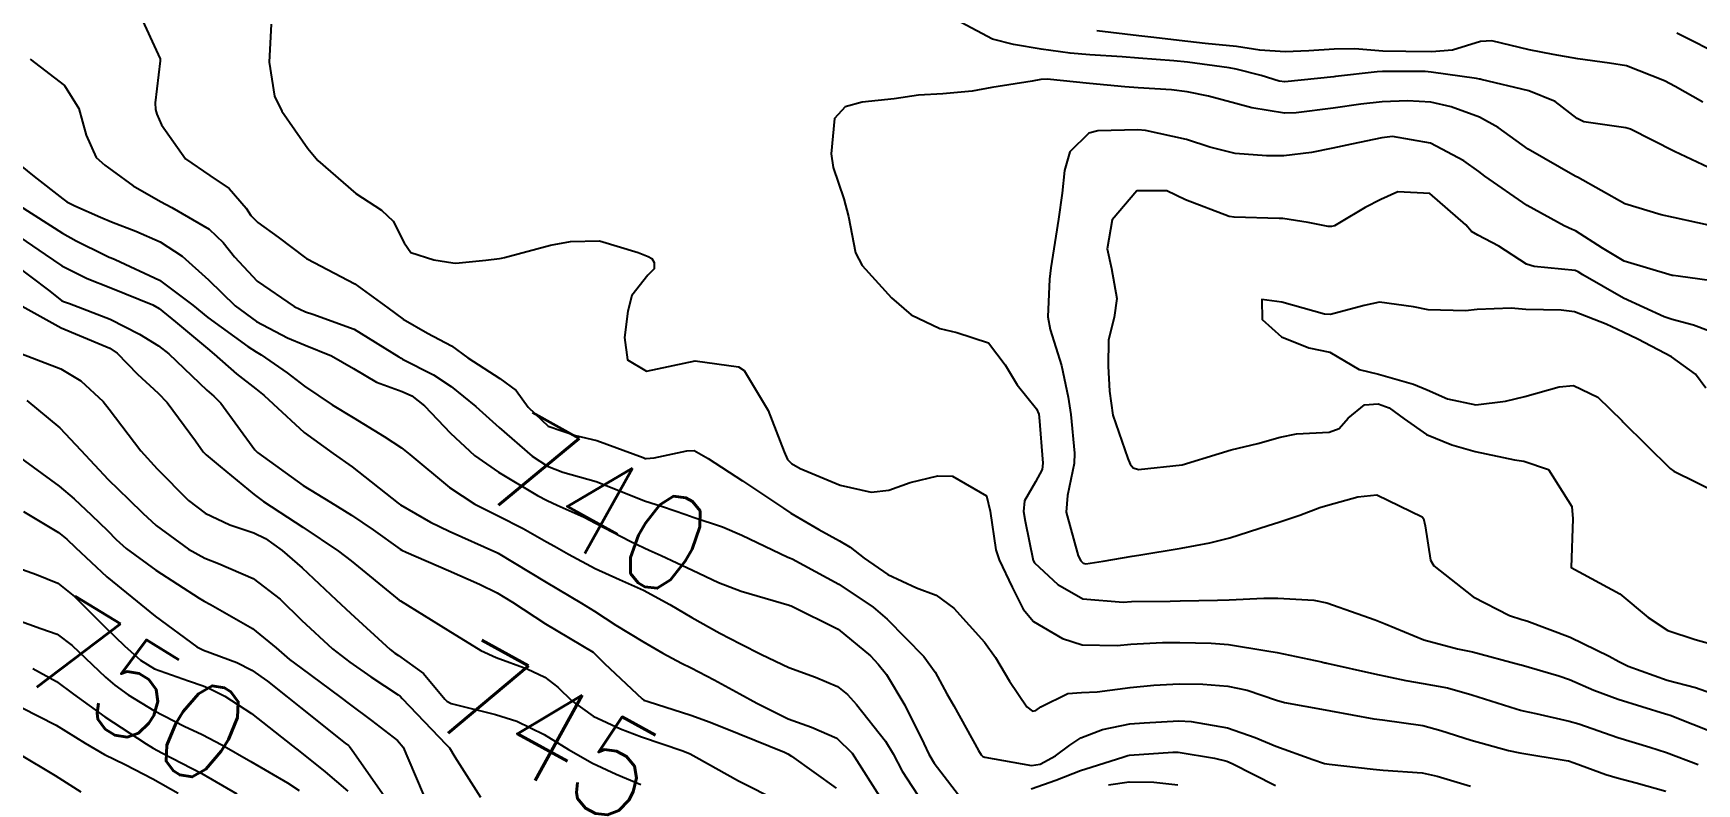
# Model space of a CAD drawing. Header units: metres. Extents: x 318500 to 325275, y 7408834 to 7428799.
# Drawn here: x 323416.3 to 323484.5, y 7420015.6 to 7420046.3 of the extents above; entities that cross this region are included whole.
import ezdxf
from ezdxf.enums import TextEntityAlignment as Align

# ---------------------------------------------------------------- set-up
doc = ezdxf.new("R2010")
doc.units = ezdxf.units.M
doc.header["$MEASUREMENT"] = 0
for name, color, linetype in [('Cotas', 45, 'Continuous'), ('Curvas de Nivel 1m', 11, 'Continuous'), ('Curvas de Nivel 5m', 15, 'Continuous'), ('Vias Primárias', 230, 'Continuous')]:
    doc.layers.add(name, color=color, linetype=linetype)
doc.styles.add('Style-STANDARD', font='STANDARD.shx')

msp = doc.modelspace()

# ---------------------------------------------------------------- linework, layer by layer
at = {"layer": 'Curvas de Nivel 1m', "flags": 128}
for points, elevation in [([(323420.606, 7420047.215), (323421.502, 7420045.291), (323421.502, 7420045.201), (323421.287, 7420043.482), (323421.308, 7420043.204), (323421.365, 7420043.01), (323421.554, 7420042.577), (323422.541, 7420041.19), (323423.53, 7420040.506), (323424.329, 7420039.975), (323425.018, 7420039.157), (323425.22, 7420038.868), (323425.504, 7420038.573), (323426.334, 7420037.973), (323427.456, 7420037.121), (323427.49, 7420037.1), (323427.524, 7420037.086), (323429.474, 7420036.057), (323430.822, 7420035.08), (323431.453, 7420034.618), (323432.46, 7420034.04), (323433.437, 7420033.514), (323434.114, 7420033.033), (323435.422, 7420032.181), (323436.095, 7420031.688), (323436.574, 7420031.003), (323437.399, 7420030.232), (323438.519, 7420029.847), (323439.39, 7420029.637), (323441.29, 7420028.941), (323441.38, 7420028.907), (323441.422, 7420028.897), (323441.747, 7420028.934), (323443.084, 7420029.215), (323443.385, 7420029.227), (323443.953, 7420028.901), (323445.367, 7420027.987), (323447.049, 7420026.863), (323447.348, 7420026.668), (323448.49, 7420025.991), (323449.337, 7420025.525), (323449.777, 7420025.266), (323450.348, 7420024.815), (323451.32, 7420024.148), (323452.495, 7420023.606), (323453.308, 7420023.301), (323454.022, 7420022.769), (323455.279, 7420021.378), (323455.727, 7420020.743), (323456.309, 7420019.782), (323457.021, 7420018.723), (323457.247, 7420018.539), (323457.388, 7420018.578), (323457.594, 7420018.717), (323458.694, 7420019.267), (323459.256, 7420019.309), (323459.905, 7420019.338), (323461.258, 7420019.519), (323462.22, 7420019.616), (323463.26, 7420019.671), (323464.235, 7420019.655), (323465.26, 7420019.572), (323466.052, 7420019.403), (323467.254, 7420018.991), (323467.572, 7420018.904), (323469.25, 7420018.599), (323469.469, 7420018.558), (323471.245, 7420018.234), (323471.593, 7420018.186), (323473.242, 7420017.952), (323473.987, 7420017.751), (323475.233, 7420017.361), (323476.752, 7420016.94), (323477.226, 7420016.835), (323479.125, 7420016.528), (323479.221, 7420016.506), (323479.446, 7420016.427), (323480.752, 7420015.946), (323481.214, 7420015.809), (323481.991, 7420015.613), (323483.209, 7420015.267)], 738), ([(323426.051, 7420046.706), (323425.969, 7420045.144), (323426.185, 7420043.749), (323426.487, 7420043.136), (323427.547, 7420041.616), (323427.962, 7420041.116), (323429.52, 7420039.762), (323430.573, 7420039.084), (323431.054, 7420038.626), (323431.497, 7420037.742), (323431.775, 7420037.348), (323432.709, 7420037.052), (323433.488, 7420036.917), (323433.615, 7420036.912), (323434.849, 7420037.026), (323435.411, 7420037.101), (323435.491, 7420037.113), (323435.613, 7420037.14), (323437.497, 7420037.642), (323438.32, 7420037.799), (323439.499, 7420037.826), (323441.089, 7420037.349), (323441.492, 7420037.185), (323441.653, 7420037.099), (323441.743, 7420036.936), (323441.744, 7420036.678), (323441.482, 7420036.422), (323440.832, 7420035.584), (323440.66, 7420034.948), (323440.534, 7420033.859), (323440.651, 7420032.948), (323441.425, 7420032.478), (323443.43, 7420032.91), (323445.203, 7420032.658), (323445.426, 7420032.507), (323446.415, 7420030.87), (323447.073, 7420029.174), (323447.212, 7420028.862), (323447.378, 7420028.701), (323447.733, 7420028.497), (323449.365, 7420027.811), (323450.644, 7420027.528), (323451.362, 7420027.604), (323452.24, 7420027.918), (323453.371, 7420028.196), (323453.97, 7420028.172), (323455.359, 7420027.37), (323455.508, 7420026.748), (323455.753, 7420025.163), (323455.889, 7420024.742), (323456.417, 7420023.63), (323456.869, 7420022.726), (323457.292, 7420022.218), (323458.472, 7420021.518), (323459.278, 7420021.265), (323460.725, 7420021.231), (323461.279, 7420021.287), (323462.575, 7420021.356), (323463.281, 7420021.36), (323464.572, 7420021.336), (323465.28, 7420021.277), (323466.851, 7420021.021), (323467.275, 7420020.944), (323469.089, 7420020.563), (323469.236, 7420020.527), (323469.27, 7420020.522), (323469.318, 7420020.511), (323471.265, 7420020.078), (323472.548, 7420019.806), (323473.262, 7420019.684), (323474.262, 7420019.497), (323475.257, 7420019.222), (323477.067, 7420018.647), (323477.251, 7420018.589), (323477.355, 7420018.563), (323477.871, 7420018.451), (323479.246, 7420018.141), (323479.645, 7420018.023), (323481.236, 7420017.472), (323482.548, 7420017.069), (323483.227, 7420016.847), (323484.536, 7420016.36)], 737), ([(323485.181, 7420040.72), (323483.557, 7420041.491), (323481.752, 7420042.398), (323481.571, 7420042.457), (323479.844, 7420042.697), (323479.574, 7420042.835), (323478.671, 7420043.534), (323477.585, 7420043.973), (323475.637, 7420044.432), (323475.59, 7420044.45), (323475.566, 7420044.457), (323475.446, 7420044.482), (323473.594, 7420044.744), (323473.348, 7420044.759), (323471.593, 7420044.764), (323471.381, 7420044.755), (323469.667, 7420044.559), (323469.6, 7420044.55), (323467.588, 7420044.343), (323467.365, 7420044.371), (323466.624, 7420044.604), (323465.594, 7420044.865), (323465.303, 7420044.914), (323463.598, 7420045.146), (323463.043, 7420045.204), (323461.6, 7420045.307), (323460.92, 7420045.361), (323459.601, 7420045.455), (323458.798, 7420045.512), (323457.604, 7420045.677), (323456.473, 7420045.871), (323455.61, 7420046.097), (323454.33, 7420046.769)], 737), ([(323484.725, 7420043.506), (323483.588, 7420044.145), (323483.15, 7420044.384), (323481.599, 7420044.991), (323480.9, 7420045.111), (323479.603, 7420045.279), (323478.592, 7420045.459), (323477.608, 7420045.659), (323476.07, 7420046.018), (323475.613, 7420045.991), (323474.463, 7420045.642), (323473.606, 7420045.578), (323472.552, 7420045.579), (323471.606, 7420045.605), (323470.463, 7420045.695), (323469.607, 7420045.686), (323468.572, 7420045.608), (323467.605, 7420045.565), (323466.568, 7420045.643), (323465.607, 7420045.784), (323464.323, 7420045.919), (323463.61, 7420045.995), (323462.104, 7420046.172), (323461.613, 7420046.227), (323459.886, 7420046.426)], 738), ([(323485.605, 7420045.347), (323483.662, 7420046.337)], 739), ([(323416.167, 7420045.274), (323417.574, 7420044.198), (323418.169, 7420043.251), (323418.465, 7420042.162), (323418.873, 7420041.24), (323419.232, 7420040.931), (323419.532, 7420040.712), (323420.39, 7420040.084), (323421.514, 7420039.441), (323421.983, 7420039.195), (323423.501, 7420038.299), (323424.078, 7420037.754), (323424.538, 7420037.164), (323425.475, 7420036.172), (323426.995, 7420035.127), (323427.457, 7420034.918), (323427.752, 7420034.821), (323429.446, 7420034.197), (323431.276, 7420033.072), (323431.371, 7420033.012), (323431.429, 7420032.98), (323432.7, 7420032.328), (323433.418, 7420031.852), (323434.436, 7420031.03), (323435.397, 7420030.178), (323436.746, 7420029), (323437.374, 7420028.588), (323438.007, 7420028.344), (323439.365, 7420027.96), (323440.975, 7420027.324), (323441.353, 7420027.169), (323442.079, 7420026.929), (323443.037, 7420026.604), (323443.346, 7420026.5), (323444.549, 7420026.098), (323445.339, 7420025.765), (323447.227, 7420024.861), (323447.329, 7420024.82), (323447.394, 7420024.794), (323449.314, 7420023.758), (323450.721, 7420022.809), (323451.293, 7420022.321), (323452.798, 7420020.785), (323453.264, 7420020.14), (323453.743, 7420019.261), (323454.021, 7420018.768), (323455.039, 7420016.937), (323455.152, 7420016.751), (323455.219, 7420016.686), (323455.302, 7420016.666), (323457.214, 7420016.315), (323457.56, 7420016.371), (323458.189, 7420016.71), (323458.775, 7420017.156), (323459.231, 7420017.447), (323460.123, 7420017.8), (323461.24, 7420018.02), (323461.828, 7420018.074), (323463.243, 7420018.144), (323463.751, 7420018.126), (323465.239, 7420017.856), (323466.373, 7420017.463), (323467.228, 7420017.117), (323468.733, 7420016.567), (323469.218, 7420016.405), (323469.408, 7420016.367), (323471.214, 7420016.17), (323471.615, 7420016.133), (323473.213, 7420016.012), (323473.832, 7420015.88), (323475.205, 7420015.474)], 739), ([(323485.51, 7420038.35), (323483.516, 7420038.781), (323483.018, 7420038.885), (323481.524, 7420039.337), (323479.58, 7420040.429), (323479.54, 7420040.454), (323479.491, 7420040.48), (323477.557, 7420041.583), (323476.328, 7420042.472), (323475.574, 7420042.89), (323474.403, 7420043.323), (323473.58, 7420043.503), (323472.617, 7420043.561), (323471.58, 7420043.518), (323470.707, 7420043.42), (323469.577, 7420043.263), (323468.061, 7420043.069), (323467.575, 7420043.056), (323466.238, 7420043.271), (323465.578, 7420043.449), (323464.456, 7420043.757), (323463.583, 7420043.931), (323462.943, 7420044.009), (323461.584, 7420044.102), (323461.039, 7420044.133), (323459.586, 7420044.27), (323457.855, 7420044.45), (323457.587, 7420044.437), (323457.233, 7420044.372), (323455.584, 7420044.11), (323454.781, 7420043.961), (323453.581, 7420043.85), (323452.578, 7420043.792), (323451.578, 7420043.643), (323450.269, 7420043.512), (323449.575, 7420043.315), (323449.136, 7420042.837), (323448.992, 7420041.394), (323449.082, 7420040.837), (323449.521, 7420039.544), (323449.714, 7420038.827), (323450.002, 7420037.329), (323450.275, 7420036.818), (323451.47, 7420035.488), (323452.282, 7420034.792), (323453.452, 7420034.237), (323454.154, 7420034.065), (323455.443, 7420033.648), (323456.132, 7420032.739), (323456.617, 7420031.928), (323457.412, 7420030.937), (323457.509, 7420030.719), (323457.529, 7420030.598), (323457.679, 7420028.717), (323457.64, 7420028.453), (323457.368, 7420027.941), (323456.921, 7420027.162), (323456.883, 7420026.727), (323456.949, 7420026.329), (323457.281, 7420024.721), (323457.329, 7420024.626), (323458.292, 7420023.734), (323459.307, 7420023.149), (323460.967, 7420023.013), (323461.306, 7420023.037), (323462.897, 7420023.055), (323463.306, 7420023.062), (323464.836, 7420023.096), (323465.307, 7420023.112), (323466.73, 7420023.177), (323467.309, 7420023.18), (323468.779, 7420023.096), (323469.306, 7420022.99), (323470.561, 7420022.547), (323471.296, 7420022.288), (323471.705, 7420022.123), (323473.284, 7420021.466), (323474.663, 7420021.105), (323475.277, 7420020.979), (323477.202, 7420020.461), (323477.27, 7420020.442), (323478.826, 7420019.997), (323479.264, 7420019.841), (323480.253, 7420019.408), (323481.256, 7420019.035), (323483.191, 7420018.44), (323483.25, 7420018.421), (323483.284, 7420018.413), (323483.389, 7420018.378), (323485.239, 7420017.647)], 736), ([(323485.454, 7420033.945), (323484.335, 7420034.367), (323483.463, 7420034.6), (323483.143, 7420034.705), (323481.476, 7420035.477), (323479.803, 7420036.425), (323479.618, 7420036.555), (323479.492, 7420036.606), (323477.806, 7420036.768), (323477.494, 7420036.873), (323476.368, 7420037.604), (323475.506, 7420038.055), (323475.235, 7420038.212), (323475.013, 7420038.487), (323473.529, 7420039.768), (323472.228, 7420039.831), (323471.525, 7420039.518), (323470.878, 7420039.188), (323469.826, 7420038.557), (323469.626, 7420038.441), (323469.508, 7420038.406), (323469.363, 7420038.417), (323468.548, 7420038.574), (323467.512, 7420038.734), (323467.361, 7420038.744), (323465.513, 7420038.791), (323465.308, 7420038.827), (323463.523, 7420039.511), (323462.754, 7420039.878), (323461.528, 7420039.877), (323460.512, 7420038.685), (323460.308, 7420037.498), (323460.487, 7420036.685), (323460.7, 7420035.454), (323460.597, 7420034.683), (323460.37, 7420033.762), (323460.346, 7420032.686), (323460.399, 7420031.664), (323460.54, 7420030.683), (323461.156, 7420028.901), (323461.258, 7420028.672), (323461.378, 7420028.526), (323461.591, 7420028.452), (323463.38, 7420028.64), (323464.901, 7420029.111), (323465.389, 7420029.253), (323466.485, 7420029.512), (323467.398, 7420029.78), (323468.064, 7420029.917), (323469.401, 7420029.98), (323469.822, 7420030.138), (323470.19, 7420030.552), (323470.861, 7420031.1), (323471.416, 7420031.144), (323471.864, 7420030.983), (323472.483, 7420030.524), (323473.401, 7420029.881), (323474.429, 7420029.46), (323475.391, 7420029.186), (323476.998, 7420028.851), (323477.385, 7420028.792), (323478.403, 7420028.445), (323479.358, 7420026.934), (323479.396, 7420026.429), (323479.33, 7420024.43), (323481.314, 7420023.356), (323482.488, 7420022.388), (323483.292, 7420021.848), (323484.413, 7420021.489), (323485.289, 7420021.243)], 734), ([(323415.713, 7420039.278), (323417.493, 7420038.137), (323418.062, 7420037.825), (323419.241, 7420037.234), (323419.408, 7420037.151), (323419.488, 7420037.122), (323419.658, 7420037.057), (323421.475, 7420036.21), (323422.836, 7420035.186), (323423.453, 7420034.681), (323425.095, 7420033.496), (323425.432, 7420033.274), (323425.639, 7420033.147), (323426.707, 7420032.415), (323427.417, 7420031.865), (323428.544, 7420031.109), (323429.402, 7420030.586), (323430.672, 7420029.799), (323431.384, 7420029.342), (323431.725, 7420029.065), (323433.36, 7420027.712), (323434.4, 7420027.03), (323435.345, 7420026.548), (323436.372, 7420026.036), (323437.335, 7420025.493), (323437.658, 7420025.31), (323438.23, 7420024.977), (323439.322, 7420024.393), (323440.319, 7420023.946), (323441.308, 7420023.501), (323442.384, 7420022.924), (323443.292, 7420022.384), (323444.432, 7420021.743), (323445.276, 7420021.31), (323446.144, 7420020.871), (323447.265, 7420020.332), (323448.352, 7420019.935), (323449.257, 7420019.56), (323449.661, 7420019.23), (323450.032, 7420018.818), (323451.228, 7420017.312), (323451.537, 7420016.797), (323451.914, 7420016.088), (323452.755, 7420014.784)], 741), ([(323415.493, 7420038.157), (323416.79, 7420037.267), (323417.475, 7420036.795), (323418.505, 7420036.274), (323419.47, 7420035.901), (323421.199, 7420035.204), (323421.458, 7420035.051), (323422.133, 7420034.51), (323423.434, 7420033.413), (323423.706, 7420033.176), (323424.627, 7420032.367), (323425.416, 7420031.753), (323425.76, 7420031.491), (323426.135, 7420031.139), (323427.393, 7420029.964), (323428.582, 7420029.108), (323429.372, 7420028.565), (323431.255, 7420027.071), (323431.307, 7420027.028), (323431.349, 7420027.001), (323432.584, 7420026.293), (323433.339, 7420025.93), (323435.298, 7420025.052), (323435.33, 7420025.035), (323435.357, 7420025.02), (323437.313, 7420023.834), (323438.769, 7420022.968), (323439.295, 7420022.639), (323440.173, 7420022.065), (323441.277, 7420021.399), (323442.1, 7420020.928), (323442.87, 7420020.52), (323443.264, 7420020.319), (323444.199, 7420019.835), (323445.254, 7420019.257), (323445.949, 7420018.873), (323447.241, 7420018.237), (323448.195, 7420017.886), (323449.229, 7420017.437), (323449.863, 7420016.82), (323451.077, 7420014.917)], 742), ([(323415.476, 7420036.891), (323416.924, 7420035.807), (323417.461, 7420035.377), (323417.54, 7420035.337), (323417.779, 7420035.255), (323419.451, 7420034.62), (323420.652, 7420034.002), (323421.435, 7420033.524), (323421.854, 7420033.196), (323423.415, 7420031.709), (323423.695, 7420031.458), (323423.978, 7420031.171), (323425.382, 7420029.259), (323425.486, 7420029.148), (323427.36, 7420027.801), (323428.477, 7420027.109), (323429.345, 7420026.583), (323430.226, 7420025.974), (323431.331, 7420025.183), (323431.403, 7420025.141), (323431.574, 7420025.066), (323433.319, 7420024.307), (323434.586, 7420023.752), (323435.306, 7420023.397), (323435.943, 7420023.01), (323437.287, 7420022.131), (323439.239, 7420020.96), (323439.255, 7420020.946), (323439.715, 7420020.505), (323441.251, 7420019.045), (323441.314, 7420019.002), (323441.501, 7420018.936), (323443.242, 7420018.387), (323444.04, 7420018.096), (323445.231, 7420017.614), (323447.084, 7420016.861), (323447.219, 7420016.794), (323447.378, 7420016.697), (323449.198, 7420015.384)], 743), ([(323415.602, 7420035.279), (323417.445, 7420034.254), (323419.102, 7420033.568), (323419.433, 7420033.431), (323419.732, 7420033.225), (323420.566, 7420032.357), (323421.414, 7420031.579), (323421.781, 7420031.196), (323422.946, 7420029.625), (323423.264, 7420029.181), (323423.378, 7420029.059), (323423.963, 7420028.58), (323425.354, 7420027.423), (323425.73, 7420027.144), (323426.71, 7420026.496), (323427.34, 7420026.091), (323428.805, 7420025.105), (323429.324, 7420024.711), (323431.206, 7420023.167), (323431.3, 7420023.101), (323431.352, 7420023.069), (323433.282, 7420021.863), (323434.637, 7420021.026), (323435.267, 7420020.747), (323436.542, 7420020.28), (323437.259, 7420019.935), (323437.797, 7420019.524), (323438.366, 7420018.973), (323439.241, 7420018.334), (323440.363, 7420017.819), (323441.228, 7420017.496), (323442.912, 7420016.915), (323443.218, 7420016.79), (323443.469, 7420016.654), (323445.202, 7420015.693), (323446.857, 7420014.863)], 744), ([(323484.851, 7420031.786), (323484.417, 7420032.365), (323483.44, 7420033.066), (323482.055, 7420033.789), (323481.455, 7420034.08), (323480.763, 7420034.41), (323479.467, 7420034.914), (323478.918, 7420034.988), (323477.468, 7420035.008), (323476.871, 7420035.064), (323475.468, 7420035.016), (323474.993, 7420034.962), (323473.467, 7420035), (323472.864, 7420035.124), (323471.472, 7420035.311), (323470.845, 7420035.17), (323469.464, 7420034.804), (323469.216, 7420034.812), (323467.471, 7420035.314), (323466.65, 7420035.424), (323466.667, 7420034.602), (323467.45, 7420033.894), (323468.571, 7420033.445), (323469.441, 7420033.26), (323470.644, 7420032.548), (323471.428, 7420032.357), (323472.861, 7420031.956), (323473.422, 7420031.712), (323474.263, 7420031.342), (323475.416, 7420031.097), (323476.635, 7420031.251), (323477.42, 7420031.447), (323478.831, 7420031.846), (323479.425, 7420031.891), (323480.419, 7420031.414), (323481.41, 7420030.44), (323481.447, 7420030.4), (323483.382, 7420028.495), (323483.539, 7420028.378), (323485.367, 7420027.488)], 733), ([(323416.032, 7420031.274), (323417.393, 7420030.159), (323418.241, 7420029.247), (323419.362, 7420028.047), (323420.219, 7420027.217), (323420.794, 7420026.657), (323421.34, 7420026.153), (323422.657, 7420025.187), (323423.325, 7420024.822), (323423.893, 7420024.6), (323425.313, 7420023.988), (323426.417, 7420023.133), (323427.287, 7420022.273), (323428.563, 7420021.107), (323429.265, 7420020.56), (323430.126, 7420019.954), (323431.251, 7420019.219), (323431.338, 7420019.155), (323431.421, 7420019.067), (323433.222, 7420017.18), (323433.351, 7420017.039), (323433.578, 7420016.673), (323434.621, 7420015.026)], 746), ([(323415.587, 7420029.068), (323417.358, 7420027.769), (323417.968, 7420027.251), (323418.686, 7420026.583), (323419.337, 7420025.952), (323419.696, 7420025.587), (323420.106, 7420025.218), (323421.317, 7420024.321), (323423.096, 7420023.182), (323423.298, 7420023.055), (323423.559, 7420022.914), (323425.282, 7420021.931), (323426.257, 7420021.135), (323426.805, 7420020.667), (323427.262, 7420020.319), (323428.905, 7420019.103), (323429.246, 7420018.848), (323430.161, 7420018.161), (323431.224, 7420017.346), (323431.46, 7420017.066), (323431.653, 7420016.624), (323432.319, 7420015.053)], 747), ([(323415.894, 7420026.725), (323417.336, 7420025.869), (323417.677, 7420025.598), (323418.034, 7420025.249), (323419.312, 7420024.058), (323420.338, 7420023.214), (323421.289, 7420022.446), (323422.995, 7420021.183), (323423.269, 7420021.051), (323424.642, 7420020.537), (323425.261, 7420020.22), (323425.891, 7420019.775), (323426.7, 7420019.128), (323427.244, 7420018.692), (323429.086, 7420017.237), (323429.221, 7420017.136), (323429.255, 7420017.099), (323429.367, 7420016.948), (323430.68, 7420015.078)], 748), ([(323415.319, 7420024.542), (323416.43, 7420024.146), (323417.308, 7420023.789), (323417.994, 7420023.243), (323419.281, 7420021.954), (323420.031, 7420021.219), (323420.686, 7420020.631), (323421.261, 7420020.281), (323422.655, 7420019.787), (323423.254, 7420019.579), (323423.542, 7420019.465), (323424.143, 7420019.167), (323425.24, 7420018.45), (323426.922, 7420017.124), (323427.217, 7420016.893), (323428.258, 7420016.056), (323429.192, 7420015.266)], 749), ([(323416.285, 7420020.289), (323417.255, 7420019.756), (323417.947, 7420019.243), (323419.236, 7420018.311), (323420.918, 7420017.205), (323421.217, 7420017.026), (323421.566, 7420016.843), (323423.202, 7420015.99), (323424.641, 7420015.155)], 751), ([(323415.812, 7420018.7), (323417.231, 7420017.97), (323418.431, 7420017.238), (323419.213, 7420016.77), (323420.064, 7420016.36), (323421.199, 7420015.774), (323422.239, 7420015.184)], 752), ([(323415.667, 7420016.82), (323417.2, 7420015.904), (323418.249, 7420015.239)], 753), ([(323460.359, 7420015.527), (323461.205, 7420015.651), (323462.224, 7420015.635), (323463.203, 7420015.522)], 741)]:
    msp.add_lwpolyline(points, dxfattribs=dict(at, elevation=elevation))
at = {"layer": 'Curvas de Nivel 5m', "flags": 128}
for points, elevation in [([(323485.487, 7420036.134), (323483.717, 7420036.377), (323483.509, 7420036.399), (323483.49, 7420036.404), (323483.466, 7420036.405), (323481.496, 7420036.99), (323480.615, 7420037.527), (323479.508, 7420038.228), (323479.372, 7420038.295), (323479.045, 7420038.437), (323477.522, 7420039.272), (323475.791, 7420040.477), (323475.543, 7420040.67), (323474.931, 7420041.107), (323473.56, 7420041.824), (323471.999, 7420042.098), (323471.563, 7420042.048), (323470.328, 7420041.783), (323469.556, 7420041.626), (323468.685, 7420041.441), (323467.551, 7420041.306), (323466.838, 7420041.313), (323465.552, 7420041.409), (323464.518, 7420041.667), (323463.56, 7420041.973), (323461.887, 7420042.343), (323461.566, 7420042.378), (323459.921, 7420042.338), (323459.563, 7420042.232), (323458.782, 7420041.477), (323458.555, 7420040.71), (323458.464, 7420039.772), (323458.312, 7420038.712), (323458.206, 7420038.01), (323457.999, 7420036.715), (323457.948, 7420036.25), (323457.873, 7420034.716), (323457.979, 7420034.188), (323458.444, 7420032.71), (323458.711, 7420031.414), (323458.817, 7420030.706), (323458.975, 7420029.115), (323458.957, 7420028.704), (323458.685, 7420027.381), (323458.633, 7420026.707), (323459.12, 7420024.914), (323459.224, 7420024.701), (323459.329, 7420024.607), (323459.436, 7420024.591), (323460.142, 7420024.688), (323461.332, 7420024.902), (323461.609, 7420024.942), (323463.336, 7420025.221), (323464.52, 7420025.446), (323465.34, 7420025.65), (323466.909, 7420026.16), (323467.347, 7420026.298), (323468.204, 7420026.577), (323469.025, 7420026.894), (323469.357, 7420026.994), (323470.583, 7420027.326), (323471.363, 7420027.413), (323473.221, 7420026.512), (323473.28, 7420026.442), (323473.346, 7420026.136), (323473.559, 7420024.733), (323473.697, 7420024.504), (323475.311, 7420023.236), (323476.799, 7420022.465), (323477.298, 7420022.307), (323477.506, 7420022.248), (323479.287, 7420021.581), (323480.879, 7420020.803), (323481.273, 7420020.585), (323481.66, 7420020.396), (323483.264, 7420019.813), (323484.422, 7420019.518), (323485.263, 7420019.209)], 735), ([(323415.537, 7420041.108), (323416.335, 7420040.465), (323417.514, 7420039.54), (323417.677, 7420039.422), (323417.995, 7420039.253), (323419.057, 7420038.791), (323419.504, 7420038.607), (323420.506, 7420038.22), (323421.496, 7420037.779), (323422.404, 7420037.191), (323423.476, 7420036.229), (323424.568, 7420035.163), (323425.45, 7420034.513), (323426.72, 7420033.851), (323427.436, 7420033.552), (323428.517, 7420033.109), (323429.425, 7420032.593), (323430.365, 7420032.031), (323431.416, 7420031.649), (323431.819, 7420031.469), (323432.337, 7420031.056), (323433.393, 7420029.937), (323434.38, 7420029.03), (323435.37, 7420028.344), (323436.96, 7420027.392), (323437.353, 7420027.181), (323437.774, 7420026.984), (323438.873, 7420026.495), (323439.343, 7420026.255), (323440.764, 7420025.517), (323441.333, 7420025.245), (323441.545, 7420025.149), (323442.03, 7420024.93), (323443.321, 7420024.324), (323444.384, 7420023.824), (323445.309, 7420023.458), (323447.273, 7420022.888), (323447.3, 7420022.88), (323447.362, 7420022.859), (323449.286, 7420021.901), (323450.609, 7420020.81), (323450.93, 7420020.469), (323451.263, 7420020.051), (323452.02, 7420018.792), (323452.792, 7420017.219), (323453.004, 7420016.782), (323453.215, 7420016.42), (323454.486, 7420014.761)], 740), ([(323415.617, 7420033.278), (323417.423, 7420032.582), (323418.251, 7420032.081), (323419.156, 7420031.234), (323419.405, 7420030.924), (323420.711, 7420029.21), (323421.369, 7420028.473), (323422.657, 7420027.187), (323423.345, 7420026.656), (323424.359, 7420026.183), (323425.337, 7420025.861), (323425.82, 7420025.627), (323426.498, 7420025.132), (323427.319, 7420024.417), (323428.705, 7420023.106), (323429.292, 7420022.563), (323430.929, 7420021.075), (323431.122, 7420020.926), (323431.268, 7420020.834), (323432.297, 7420020.091), (323433.162, 7420019.041), (323433.249, 7420018.951), (323433.421, 7420018.864), (323435.241, 7420018.41), (323436.113, 7420018.131), (323437.229, 7420017.595), (323438.239, 7420016.975), (323439.212, 7420016.419), (323440.193, 7420015.962), (323441.199, 7420015.545)], 745), ([(323415.287, 7420022.419), (323416.603, 7420021.938), (323417.277, 7420021.707), (323417.898, 7420021.244), (323419.257, 7420019.943), (323419.64, 7420019.61), (323420.182, 7420019.216), (323421.241, 7420018.569), (323422.48, 7420017.933), (323423.226, 7420017.584), (323424.026, 7420017.162), (323425.21, 7420016.485), (323426.717, 7420015.607), (323427.193, 7420015.299)], 750), ([(323457.2, 7420015.363), (323458.203, 7420015.712), (323459.211, 7420016.116), (323459.652, 7420016.255), (323460.998, 7420016.673), (323461.159, 7420016.733), (323461.221, 7420016.746), (323462.996, 7420016.871), (323463.223, 7420016.863), (323464.715, 7420016.625), (323465.218, 7420016.497), (323465.43, 7420016.403), (323467.204, 7420015.499)], 740)]:
    msp.add_lwpolyline(points, dxfattribs=dict(at, elevation=elevation))
at = {"layer": 'Vias Primárias'}
for points in [[(323415.833, 7419583.302), (323419.047, 7419572.746), (323421.03, 7419562.086), (323421.351, 7419557.374), (323421.618, 7419546.016), (323420.655, 7419534.774), (323419.854, 7419529.552), (323419.495, 7419524.986, 0.238184), (323422.135, 7419522.665), (323425.333, 7419521.775), (323439.384, 7419519.04), (323447.038, 7419517.341, 0.392019), (323449.506, 7419518.783), (323449.894, 7419520.081), (323454.112, 7419536.783), (323456.933, 7419548.508), (323462.14, 7419572.405), (323463.204, 7419579.599, 0.075507), (323463.151, 7419593.445, 0), (323461.926, 7419601.304, 0.173993), (323443.828, 7419629.608, 0.279998), (323404.325, 7419640.182, 0.277838)], [(323934.92, 7420316.776, 0), (323936.242, 7420308.849)], [(323728.019, 7420213.466), (323726.156, 7420199.325), (323724.194, 7420185.89), (323722.081, 7420172.153), (323720.069, 7420159.023, -0.082777), (323715.644, 7420145.548, 0), (323709.04, 7420132.939), (323702.659, 7420122.146), (323696.32, 7420110.065), (323690.785, 7420099.697), (323682.335, 7420084.311), (323677.607, 7420075.496), (323671.716, 7420065.637), (323666.887, 7420057.537), (323661.353, 7420050.187), (323655.11, 7420042.034), (323644.549, 7420030.718), (323637.956, 7420023.973), (323627.844, 7420014.716, 0.061224)], [(323939.281, 7420278.615, 0), (323933.27, 7420270.921)], [(323840.737, 7420005.613, 0), (323839.679, 7420000.995, -0.226003)], [(323831.088, 7420001.787, 0), (323833.844, 7420008.443, 0.220888)]]:
    msp.add_lwpolyline(points, format="xyb", dxfattribs=at)

# ---------------------------------------------------------------- texts
at = {"layer": 'Cotas', "style": 'Style-STANDARD'}
for s, rotation, p in [('740', 330.94984, (323439.47, 7420026.989, 740)), ('750', 328.44222, (323420.556, 7420019.352, 750)), ('745', 331.30479, (323437.418, 7420017.678, 745))]:
    msp.add_text(s, height=4, rotation=rotation, dxfattribs=at).set_placement(p, align=Align.MIDDLE_CENTER)

doc.saveas('drawing.dxf')
